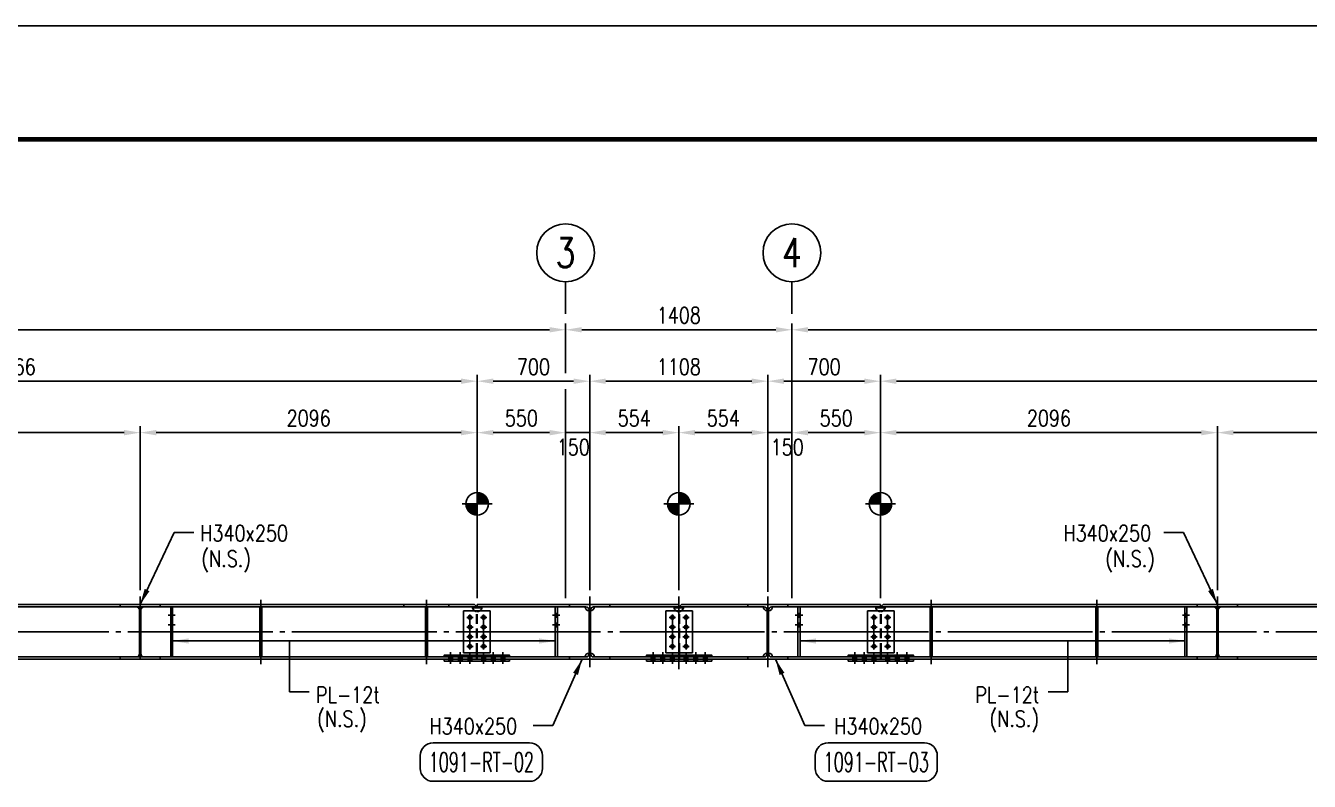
# Model space of a CAD drawing. Header units: millimetres. Extents: x 0 to 232280, y -26939 to 23794.
# Drawn here: x 207628 to 215612, y 19093 to 23794 of the extents above; entities that cross this region are included whole.
import ezdxf
from ezdxf.enums import TextEntityAlignment as Align

# ---------------------------------------------------------------- set-up
doc = ezdxf.new("R2010")
doc.units = ezdxf.units.MM
doc.header["$LTSCALE"] = 30
doc.linetypes.add('JNK-CENTER', pattern=[34, 30, -1.5, 1, -1.5])
doc.linetypes.add('JNK-HIDDEN', pattern=[3, 2, -1])
for name, color, linetype in [('CEN-R', 1, 'JNK-CENTER'), ('CON-C', 4, 'Continuous'), ('CON-G', 3, 'Continuous'), ('CON-W', 7, 'Continuous'), ('CON-Y', 2, 'Continuous'), ('CONT-Y', 2, 'Continuous'), ('Dim-W', 7, 'Continuous'), ('HID-Y', 2, 'JNK-HIDDEN'), ('STL-OBJT', 7, 'Continuous')]:
    doc.layers.add(name, color=color, linetype=linetype)
doc.styles.add('SIMPLEX', font='simplex.shx', dxfattribs={"width": 0.8})
doc.dimstyles.new('DIM40', dxfattribs={"dimscale": 40, "dimtxt": 2.5, "dimasz": 2.5, "dimexe": 1, "dimexo": 1, "dimgap": 1, "dimtad": 1, "dimdec": 0, "dimdsep": 46, "dimtxsty": 'SIMPLEX', "dimcen": 0, "dimclrd": 7, "dimclre": 7, "dimclrt": 2, "dimadec": 1, "dimazin": 2, "dimtfac": 1, "dimtdec": 0, "dimtix": 1, "dimtmove": 2, "dimatfit": 2, "dimfxl": 1, "dimtolj": 1, "dimtzin": 0, "dimarcsym": 1})

# ---------------------------------------------------------------- blocks, each defined once
blk = doc.blocks.new('TITLE')
at = {"color": 7}
blk.add_line((841, 594.85), (0, 594.85), dxfattribs=at)
at = {"color": 7, "const_width": 0.707}
blk.add_lwpolyline([(823.32, 577.17), (27.94, 577.17)], dxfattribs=at)
blk = doc.blocks.new('col-row')
at = {"layer": 'CON-Y'}
blk.add_line((-3, 0), (-8, 0), dxfattribs=at)
blk.add_circle((-12.5, 0), 4.5, dxfattribs=at)
at = {"layer": 'CON-C', "style": 'SIMPLEX', "width": 0.8}
blk.add_attdef('A', text='', height=4.5, dxfattribs=at).set_placement((-12.5, 0), align=Align.MIDDLE_CENTER)
blk = doc.blocks.new('FS-MARK')
h = blk.add_hatch(color=256)
edge = h.paths.add_edge_path()
edge.add_arc((0, 0), 1.75, 90, 180)
edge.add_line((-1.75, 0), (0, 0))
edge.add_line((0, 0), (0, 1.75))
h = blk.add_hatch(color=256)
edge = h.paths.add_edge_path()
edge.add_line((0, 0), (0, -1.75))
edge.add_arc((0, 0), 1.75, 270, 360)
edge.add_line((1.75, 0), (0, 0))
for p, q in [((0, 2.33), (0, -2.33)), ((2.33, 0), (-2.33, 0))]:
    blk.add_line(p, q)
blk.add_circle((0, 0), 1.75)
at = {"layer": 'CON-Y', "style": 'SIMPLEX', "width": 0.8}
blk.add_attdef('F.S.', (3.19, 1), '', height=2.5, dxfattribs=at)
blk = doc.blocks.new('*D2444')
at = {"layer": 'DEFPOINTS', "color": 0, "transparency": 16777216}
for p in [(204670.4, 21582.4), (204670.4, 20193), (210436.4, 20193)]:
    blk.add_point(p, dxfattribs=at)
at = {"layer": 'Dim-W', "color": 7, "linetype": 'ByBlock', "lineweight": -2, "transparency": 16777216}
for p, q in [((204670.4, 20233), (204670.4, 21622.4)), ((210336.4, 21582.4), (204770.4, 21582.4)), ((210436.4, 20233), (210436.4, 21622.4))]:
    blk.add_line(p, q, dxfattribs=at)
at = {"layer": 'Dim-W', "color": 7, "transparency": 16777216}
for points in [[(204770.4, 21599), (204770.4, 21565.7), (204670.4, 21582.4)], [(210336.4, 21599), (210336.4, 21565.7), (210436.4, 21582.4)]]:
    blk.add_solid(points, dxfattribs=at)
at = {"layer": 'Dim-W', "color": 2, "transparency": 16777216, "insert": (207553.4, 21672.4), "char_height": 100, "attachment_point": 5, "style": 'SIMPLEX'}
blk.add_mtext('\\A1;5766', dxfattribs=at)
blk = doc.blocks.new('*D2445')
at = {"layer": 'DEFPOINTS', "color": 0, "transparency": 16777216}
for p in [(201424.4, 21902.4), (201424.4, 20193), (210986.4, 20193)]:
    blk.add_point(p, dxfattribs=at)
at = {"layer": 'Dim-W', "color": 7, "linetype": 'ByBlock', "lineweight": -2, "transparency": 16777216}
for p, q in [((201424.4, 20233), (201424.4, 21942.4)), ((210886.4, 21902.4), (201524.4, 21902.4)), ((210986.4, 21632.4), (210986.4, 21942.4)), ((210986.4, 20233), (210986.4, 21532.4))]:
    blk.add_line(p, q, dxfattribs=at)
at = {"layer": 'Dim-W', "color": 7, "transparency": 16777216}
for points in [[(201524.4, 21919), (201524.4, 21885.7), (201424.4, 21902.4)], [(210886.4, 21919), (210886.4, 21885.7), (210986.4, 21902.4)]]:
    blk.add_solid(points, dxfattribs=at)
at = {"layer": 'Dim-W', "color": 2, "transparency": 16777216, "insert": (206205.4, 21992.4), "char_height": 100, "attachment_point": 5, "style": 'SIMPLEX'}
blk.add_mtext('\\A1;9562', dxfattribs=at)
blk = doc.blocks.new('*D2446')
at = {"layer": 'DEFPOINTS', "color": 0, "transparency": 16777216}
for p in [(210986.4, 21902.4), (210986.4, 20193), (212394.4, 20193)]:
    blk.add_point(p, dxfattribs=at)
at = {"layer": 'Dim-W', "color": 7, "linetype": 'ByBlock', "lineweight": -2, "transparency": 16777216}
for p, q in [((210986.4, 21632.4), (210986.4, 21942.4)), ((212294.4, 21902.4), (211086.4, 21902.4)), ((212394.4, 20233), (212394.4, 21942.4)), ((210986.4, 20233), (210986.4, 21532.4))]:
    blk.add_line(p, q, dxfattribs=at)
at = {"layer": 'Dim-W', "color": 7, "transparency": 16777216}
for points in [[(211086.4, 21919), (211086.4, 21885.7), (210986.4, 21902.4)], [(212294.4, 21919), (212294.4, 21885.7), (212394.4, 21902.4)]]:
    blk.add_solid(points, dxfattribs=at)
at = {"layer": 'Dim-W', "color": 2, "transparency": 16777216, "insert": (211690.4, 21992.4), "char_height": 100, "attachment_point": 5, "style": 'SIMPLEX'}
blk.add_mtext('\\A1;1408', dxfattribs=at)
blk = doc.blocks.new('*D2447')
at = {"layer": 'DEFPOINTS', "color": 0, "transparency": 16777216}
for p in [(211136.4, 21582.4), (211136.4, 20243), (212244.4, 20233)]:
    blk.add_point(p, dxfattribs=at)
at = {"layer": 'Dim-W', "color": 7, "linetype": 'ByBlock', "lineweight": -2, "transparency": 16777216}
for p, q in [((211136.4, 20283), (211136.4, 21622.4)), ((212144.4, 21582.4), (211236.4, 21582.4)), ((212244.4, 20273), (212244.4, 21622.4))]:
    blk.add_line(p, q, dxfattribs=at)
at = {"layer": 'Dim-W', "color": 7, "transparency": 16777216}
for points in [[(211236.4, 21599), (211236.4, 21565.7), (211136.4, 21582.4)], [(212144.4, 21599), (212144.4, 21565.7), (212244.4, 21582.4)]]:
    blk.add_solid(points, dxfattribs=at)
at = {"layer": 'Dim-W', "color": 2, "transparency": 16777216, "insert": (211690.4, 21672.4), "char_height": 100, "attachment_point": 5, "style": 'SIMPLEX'}
blk.add_mtext('\\A1;1108', dxfattribs=at)
blk = doc.blocks.new('*D2449')
at = {"layer": 'DEFPOINTS', "color": 0, "transparency": 16777216}
for p in [(211136.4, 21582.4), (211136.4, 20243), (210436.4, 20193)]:
    blk.add_point(p, dxfattribs=at)
at = {"layer": 'Dim-W', "color": 7, "linetype": 'ByBlock', "lineweight": -2, "transparency": 16777216}
for p, q in [((210436.4, 20233), (210436.4, 21622.4)), ((210536.4, 21582.4), (211036.4, 21582.4)), ((211136.4, 20283), (211136.4, 21622.4))]:
    blk.add_line(p, q, dxfattribs=at)
at = {"layer": 'Dim-W', "color": 7, "transparency": 16777216}
for points in [[(210536.4, 21599), (210536.4, 21565.7), (210436.4, 21582.4)], [(211036.4, 21599), (211036.4, 21565.7), (211136.4, 21582.4)]]:
    blk.add_solid(points, dxfattribs=at)
at = {"layer": 'Dim-W', "color": 2, "transparency": 16777216, "insert": (210786.4, 21672.4), "char_height": 100, "attachment_point": 5, "style": 'SIMPLEX'}
blk.add_mtext('\\A1;700', dxfattribs=at)
blk = doc.blocks.new('DUCT-TAG')
at = {"layer": 'CON-G'}
blk.add_lwpolyline([(-9.49, -1), (-9.49, 1, -0.414214), (-7.49, 3), (7.49, 3, -0.414214), (9.49, 1), (9.49, -1, -0.414214), (7.49, -3), (-7.49, -3, -0.414214)], format="xyb", close=True, dxfattribs=at)
at = {"layer": 'CON-G', "style": 'SIMPLEX', "width": 1.246304}
blk.add_attdef('NAME', text='', height=3, dxfattribs=at).set_placement((-8.19, -1.5), (8.19, -1.5), align=Align.FIT)
at = {"layer": 'CON-Y', "style": 'SIMPLEX'}
blk.add_attdef('ELEVATION', text='', height=2, dxfattribs=at).set_placement((0, -6.02), align=Align.CENTER)
blk = doc.blocks.new('A$C1D9C7FCA')
at = {"layer": 'CON-W'}
h = blk.add_hatch(color=256, dxfattribs=at)
h.paths.add_polyline_path([(40, 28.3), (40, 16.3), (28.5, 16.3), (28.5, 28.3)])
h.paths.add_polyline_path([(51.5, 28.3), (51.5, 16.3), (40, 16.3), (40, 28.3)])
h.paths.add_polyline_path([(51.5, 28.3), (40, 28.3), (40, 42.3), (51.5, 42.3)])
h.paths.add_polyline_path([(40, 28.3), (28.5, 28.3), (28.5, 42.3), (40, 42.3)])
h.paths.add_polyline_path([(40, 42.3), (28.5, 42.3), (28.5, 54.3), (40, 54.3)])
h.paths.add_polyline_path([(51.5, 42.3), (40, 42.3), (40, 54.3), (51.5, 54.3)])
h = blk.add_hatch(color=256, dxfattribs=at)
h.paths.add_polyline_path([(100, 28.3), (100, 16.3), (88.5, 16.3), (88.5, 28.3)])
h.paths.add_polyline_path([(111.5, 28.3), (111.5, 16.3), (100, 16.3), (100, 28.3)])
h.paths.add_polyline_path([(111.5, 28.3), (100, 28.3), (100, 42.3), (111.5, 42.3)])
h.paths.add_polyline_path([(100, 28.3), (88.5, 28.3), (88.5, 42.3), (100, 42.3)])
h.paths.add_polyline_path([(100, 42.3), (88.5, 42.3), (88.5, 54.3), (100, 54.3)])
h.paths.add_polyline_path([(111.5, 42.3), (100, 42.3), (100, 54.3), (111.5, 54.3)])
h = blk.add_hatch(color=256, dxfattribs=at)
h.paths.add_polyline_path([(160, 28.3), (160, 16.3), (148.5, 16.3), (148.5, 28.3)])
h.paths.add_polyline_path([(171.5, 28.3), (171.5, 16.3), (160, 16.3), (160, 28.3)])
h.paths.add_polyline_path([(171.5, 28.3), (160, 28.3), (160, 42.3), (171.5, 42.3)])
h.paths.add_polyline_path([(160, 28.3), (148.5, 28.3), (148.5, 42.3), (160, 42.3)])
h.paths.add_polyline_path([(160, 42.3), (148.5, 42.3), (148.5, 54.3), (160, 54.3)])
h.paths.add_polyline_path([(171.5, 42.3), (160, 42.3), (160, 54.3), (171.5, 54.3)])
h = blk.add_hatch(color=256, dxfattribs=at)
h.paths.add_polyline_path([(245, 28.3), (245, 16.3), (233.5, 16.3), (233.5, 28.3)])
h.paths.add_polyline_path([(256.5, 28.3), (256.5, 16.3), (245, 16.3), (245, 28.3)])
h.paths.add_polyline_path([(256.5, 28.3), (245, 28.3), (245, 42.3), (256.5, 42.3)])
h.paths.add_polyline_path([(245, 28.3), (233.5, 28.3), (233.5, 42.3), (245, 42.3)])
h.paths.add_polyline_path([(245, 42.3), (233.5, 42.3), (233.5, 54.3), (245, 54.3)])
h.paths.add_polyline_path([(256.5, 42.3), (245, 42.3), (245, 54.3), (256.5, 54.3)])
h = blk.add_hatch(color=256, dxfattribs=at)
h.paths.add_polyline_path([(305, 28.3), (305, 16.3), (293.5, 16.3), (293.5, 28.3)])
h.paths.add_polyline_path([(316.5, 28.3), (316.5, 16.3), (305, 16.3), (305, 28.3)])
h.paths.add_polyline_path([(316.5, 28.3), (305, 28.3), (305, 42.3), (316.5, 42.3)])
h.paths.add_polyline_path([(305, 28.3), (293.5, 28.3), (293.5, 42.3), (305, 42.3)])
h.paths.add_polyline_path([(305, 42.3), (293.5, 42.3), (293.5, 54.3), (305, 54.3)])
h.paths.add_polyline_path([(316.5, 42.3), (305, 42.3), (305, 54.3), (316.5, 54.3)])
h = blk.add_hatch(color=256, dxfattribs=at)
h.paths.add_polyline_path([(365, 28.3), (365, 16.3), (353.5, 16.3), (353.5, 28.3)])
h.paths.add_polyline_path([(376.5, 28.3), (376.5, 16.3), (365, 16.3), (365, 28.3)])
h.paths.add_polyline_path([(376.5, 28.3), (365, 28.3), (365, 42.3), (376.5, 42.3)])
h.paths.add_polyline_path([(365, 28.3), (353.5, 28.3), (353.5, 42.3), (365, 42.3)])
h.paths.add_polyline_path([(365, 42.3), (353.5, 42.3), (353.5, 54.3), (365, 54.3)])
h.paths.add_polyline_path([(376.5, 42.3), (365, 42.3), (365, 54.3), (376.5, 54.3)])
at = {"layer": 'CEN-R'}
for p, q in [((179.2, 288.3), (140.8, 288.3)), ((179.2, 288.3), (140.8, 288.3)), ((160, 307.4), (160, 89.1)), ((225.8, 288.3), (264.2, 288.3)), ((225.8, 288.3), (264.2, 288.3)), ((245, 307.4), (245, 89.1)), ((179.2, 228.3), (140.8, 228.3)), ((179.2, 168.3), (140.8, 168.3)), ((225.8, 228.3), (264.2, 228.3)), ((225.8, 168.3), (264.2, 168.3)), ((179.2, 108.3), (140.8, 108.3)), ((179.2, 108.3), (140.8, 108.3)), ((160, 127.4), (160, 89.1)), ((225.8, 108.3), (264.2, 108.3)), ((225.8, 108.3), (264.2, 108.3)), ((245, 127.4), (245, 89.1)), ((40, 71.7), (40, 0)), ((100, 71.7), (100, 0)), ((160, 71.7), (160, 0)), ((245, 71.7), (245, 0)), ((305, 71.7), (305, 0)), ((365, 71.7), (365, 0))]:
    blk.add_line(p, q, dxfattribs=at)
at = {"layer": 'CON-G'}
for p, q in [((120, 328.3), (285, 328.3)), ((120, 328.3), (120, 68.3)), ((175, 354.3), (175, 348.3)), ((175, 348.3), (225, 348.3)), ((200, 354.3), (200, 368.3)), ((205, 356.3), (217.4, 368.3)), ((205, 354.3), (205, 356.3)), ((225, 354.3), (225, 348.3)), ((285, 328.3), (285, 68.3)), ((120, 68.3), (285, 68.3)), ((200, 54.3), (200, 68.3)), ((205, 54.3), (205, 68.3))]:
    blk.add_line(p, q, dxfattribs=at)
for points in [[(0, 42.3), (405, 42.3), (405, 54.3), (0, 54.3)], [(0, 16.3), (405, 16.3), (405, 28.3), (0, 28.3)]]:
    blk.add_lwpolyline(points, close=True, dxfattribs=at)
for centre in [(160, 288.3), (160, 228.3), (245, 288.3), (245, 228.3), (160, 168.3), (245, 168.3), (160, 108.3), (245, 108.3)]:
    blk.add_circle(centre, 11.5, dxfattribs=at)
for start, end in [(180, 240.07357), (299.92643, 0)]:
    blk.add_arc((200, 354.3), 30, start, end, dxfattribs=at)
at = {"layer": 'HID-Y'}
for p, q in [((200, 68.3), (200, 324.3)), ((205, 68.3), (205, 324.7)), ((28.5, 54.3), (28.5, 16.3)), ((51.5, 54.3), (51.5, 16.3)), ((88.5, 54.3), (88.5, 16.3)), ((111.5, 54.3), (111.5, 16.3)), ((148.5, 54.3), (148.5, 16.3)), ((171.5, 54.3), (171.5, 16.3)), ((200, 28.3), (200, 54.3)), ((205, 28.3), (205, 54.3)), ((233.5, 54.3), (233.5, 16.3)), ((256.5, 54.3), (256.5, 16.3)), ((293.5, 54.3), (293.5, 16.3)), ((316.5, 54.3), (316.5, 16.3)), ((353.5, 54.3), (353.5, 16.3)), ((376.5, 54.3), (376.5, 16.3))]:
    blk.add_line(p, q, dxfattribs=at)
for start, end in [(240.07357, 270), (279.59407, 299.92643)]:
    blk.add_arc((200, 354.3), 30, start, end, dxfattribs=at)
blk = doc.blocks.new('*D2415')
at = {"layer": 'DEFPOINTS', "color": 0, "transparency": 16777216}
for p in [(204670.4, 21262.4), (208340.4, 21262.4), (208340.4, 20243)]:
    blk.add_point(p, dxfattribs=at)
at = {"layer": 'Dim-W', "color": 7, "linetype": 'ByBlock', "lineweight": -2, "transparency": 16777216}
for p, q in [((204770.4, 21262.4), (208240.4, 21262.4)), ((208340.4, 20283), (208340.4, 21302.4))]:
    blk.add_line(p, q, dxfattribs=at)
at = {"layer": 'Dim-W', "color": 7, "transparency": 16777216}
for points in [[(204770.4, 21279), (204770.4, 21245.7), (204670.4, 21262.4)], [(208240.4, 21279), (208240.4, 21245.7), (208340.4, 21262.4)]]:
    blk.add_solid(points, dxfattribs=at)
at = {"layer": 'Dim-W', "color": 2, "transparency": 16777216, "insert": (206505.4, 21352.4), "char_height": 100, "attachment_point": 5, "style": 'SIMPLEX'}
blk.add_mtext('\\A1;3670', dxfattribs=at)
blk = doc.blocks.new('*D2416')
at = {"layer": 'DEFPOINTS', "color": 0, "transparency": 16777216}
for p in [(208340.4, 21262.4), (210436.4, 21262.4), (210436.4, 21262.4)]:
    blk.add_point(p, dxfattribs=at)
at = {"layer": 'Dim-W', "color": 7, "linetype": 'ByBlock', "lineweight": -2, "transparency": 16777216}
blk.add_line((208440.4, 21262.4), (210336.4, 21262.4), dxfattribs=at)
at = {"layer": 'Dim-W', "color": 7, "transparency": 16777216}
for points in [[(208440.4, 21279), (208440.4, 21245.7), (208340.4, 21262.4)], [(210336.4, 21279), (210336.4, 21245.7), (210436.4, 21262.4)]]:
    blk.add_solid(points, dxfattribs=at)
at = {"layer": 'Dim-W', "color": 2, "transparency": 16777216, "insert": (209388.4, 21352.4), "char_height": 100, "attachment_point": 5, "style": 'SIMPLEX'}
blk.add_mtext('\\A1;2096', dxfattribs=at)
blk = doc.blocks.new('*D2417')
at = {"layer": 'DEFPOINTS', "color": 0, "transparency": 16777216}
for p in [(210436.4, 21262.4), (210986.4, 21262.4), (210986.4, 21262.4)]:
    blk.add_point(p, dxfattribs=at)
at = {"layer": 'Dim-W', "color": 7, "linetype": 'ByBlock', "lineweight": -2, "transparency": 16777216}
blk.add_line((210536.4, 21262.4), (210886.4, 21262.4), dxfattribs=at)
at = {"layer": 'Dim-W', "color": 7, "transparency": 16777216}
for points in [[(210536.4, 21279), (210536.4, 21245.7), (210436.4, 21262.4)], [(210886.4, 21279), (210886.4, 21245.7), (210986.4, 21262.4)]]:
    blk.add_solid(points, dxfattribs=at)
at = {"layer": 'Dim-W', "color": 2, "transparency": 16777216, "insert": (210711.4, 21352.4), "char_height": 100, "attachment_point": 5, "style": 'SIMPLEX'}
blk.add_mtext('\\A1;550', dxfattribs=at)
blk = doc.blocks.new('A$C3CA24AEC')
at = {"layer": 'CEN-R'}
blk.add_line((6, 400), (6, 0), dxfattribs=at)
at = {"layer": 'CON-G'}
for p, q in [((0, 356), (0, 44)), ((12, 356), (12, 44))]:
    blk.add_line(p, q, dxfattribs=at)
blk = doc.blocks.new('*D2435')
at = {"layer": 'DEFPOINTS', "color": 0, "transparency": 16777216}
for p in [(218710.4, 21582.4), (212944.4, 20193), (218710.4, 20193)]:
    blk.add_point(p, dxfattribs=at)
at = {"layer": 'Dim-W', "color": 7, "linetype": 'ByBlock', "lineweight": -2, "transparency": 16777216}
for p, q in [((212944.4, 20233), (212944.4, 21622.4)), ((213044.4, 21582.4), (218610.4, 21582.4)), ((218710.4, 20233), (218710.4, 21622.4))]:
    blk.add_line(p, q, dxfattribs=at)
at = {"layer": 'Dim-W', "color": 7, "transparency": 16777216}
for points in [[(213044.4, 21599), (213044.4, 21565.7), (212944.4, 21582.4)], [(218610.4, 21599), (218610.4, 21565.7), (218710.4, 21582.4)]]:
    blk.add_solid(points, dxfattribs=at)
at = {"layer": 'Dim-W', "color": 2, "transparency": 16777216, "insert": (215827.4, 21672.4), "char_height": 100, "attachment_point": 5, "style": 'SIMPLEX'}
blk.add_mtext('\\A1;5766', dxfattribs=at)
blk = doc.blocks.new('*D2437')
at = {"layer": 'DEFPOINTS', "color": 0, "transparency": 16777216}
for p in [(212244.4, 21582.4), (212244.4, 20243), (212944.4, 20193)]:
    blk.add_point(p, dxfattribs=at)
at = {"layer": 'Dim-W', "color": 7, "linetype": 'ByBlock', "lineweight": -2, "transparency": 16777216}
for p, q in [((212244.4, 20283), (212244.4, 21622.4)), ((212844.4, 21582.4), (212344.4, 21582.4)), ((212944.4, 20233), (212944.4, 21622.4))]:
    blk.add_line(p, q, dxfattribs=at)
at = {"layer": 'Dim-W', "color": 7, "transparency": 16777216}
for points in [[(212344.4, 21599), (212344.4, 21565.7), (212244.4, 21582.4)], [(212844.4, 21599), (212844.4, 21565.7), (212944.4, 21582.4)]]:
    blk.add_solid(points, dxfattribs=at)
at = {"layer": 'Dim-W', "color": 2, "transparency": 16777216, "insert": (212594.4, 21672.4), "char_height": 100, "attachment_point": 5, "style": 'SIMPLEX'}
blk.add_mtext('\\A1;700', dxfattribs=at)
blk = doc.blocks.new('*D2404')
at = {"layer": 'DEFPOINTS', "color": 0, "transparency": 16777216}
for p in [(215040.4, 21262.4), (218710.4, 21262.4), (215040.4, 20243)]:
    blk.add_point(p, dxfattribs=at)
at = {"layer": 'Dim-W', "color": 7, "linetype": 'ByBlock', "lineweight": -2, "transparency": 16777216}
for p, q in [((215040.4, 20283), (215040.4, 21302.4)), ((218610.4, 21262.4), (215140.4, 21262.4))]:
    blk.add_line(p, q, dxfattribs=at)
at = {"layer": 'Dim-W', "color": 7, "transparency": 16777216}
for points in [[(215140.4, 21279), (215140.4, 21245.7), (215040.4, 21262.4)], [(218610.4, 21279), (218610.4, 21245.7), (218710.4, 21262.4)]]:
    blk.add_solid(points, dxfattribs=at)
at = {"layer": 'Dim-W', "color": 2, "transparency": 16777216, "insert": (216875.4, 21352.4), "char_height": 100, "attachment_point": 5, "style": 'SIMPLEX'}
blk.add_mtext('\\A1;3670', dxfattribs=at)
blk = doc.blocks.new('*D2405')
at = {"layer": 'DEFPOINTS', "color": 0, "transparency": 16777216}
for p in [(212944.4, 21262.4), (212944.4, 21262.4), (215040.4, 21262.4)]:
    blk.add_point(p, dxfattribs=at)
at = {"layer": 'Dim-W', "color": 7, "linetype": 'ByBlock', "lineweight": -2, "transparency": 16777216}
blk.add_line((214940.4, 21262.4), (213044.4, 21262.4), dxfattribs=at)
at = {"layer": 'Dim-W', "color": 7, "transparency": 16777216}
for points in [[(213044.4, 21279), (213044.4, 21245.7), (212944.4, 21262.4)], [(214940.4, 21279), (214940.4, 21245.7), (215040.4, 21262.4)]]:
    blk.add_solid(points, dxfattribs=at)
at = {"layer": 'Dim-W', "color": 2, "transparency": 16777216, "insert": (213992.4, 21352.4), "char_height": 100, "attachment_point": 5, "style": 'SIMPLEX'}
blk.add_mtext('\\A1;2096', dxfattribs=at)
blk = doc.blocks.new('*D2406')
at = {"layer": 'DEFPOINTS', "color": 0, "transparency": 16777216}
for p in [(212394.4, 21262.4), (212394.4, 21262.4), (212944.4, 21262.4)]:
    blk.add_point(p, dxfattribs=at)
at = {"layer": 'Dim-W', "color": 7, "linetype": 'ByBlock', "lineweight": -2, "transparency": 16777216}
blk.add_line((212844.4, 21262.4), (212494.4, 21262.4), dxfattribs=at)
at = {"layer": 'Dim-W', "color": 7, "transparency": 16777216}
for points in [[(212494.4, 21279), (212494.4, 21245.7), (212394.4, 21262.4)], [(212844.4, 21279), (212844.4, 21245.7), (212944.4, 21262.4)]]:
    blk.add_solid(points, dxfattribs=at)
at = {"layer": 'Dim-W', "color": 2, "transparency": 16777216, "insert": (212669.4, 21352.4), "char_height": 100, "attachment_point": 5, "style": 'SIMPLEX'}
blk.add_mtext('\\A1;550', dxfattribs=at)
blk = doc.blocks.new('*D2407')
at = {"layer": 'DEFPOINTS', "color": 0, "transparency": 16777216}
for p in [(212244.4, 21262.4), (212244.4, 21262.4), (212394.4, 21262.4)]:
    blk.add_point(p, dxfattribs=at)
at = {"layer": 'Dim-W', "color": 7, "linetype": 'ByBlock', "lineweight": -2, "transparency": 16777216}
for p, q in [((212144.4, 21262.4), (212044.4, 21262.4)), ((212394.4, 21262.4), (212244.4, 21262.4)), ((212494.4, 21262.4), (212594.4, 21262.4))]:
    blk.add_line(p, q, dxfattribs=at)
at = {"layer": 'Dim-W', "color": 7, "transparency": 16777216}
for points in [[(212144.4, 21279), (212144.4, 21245.7), (212244.4, 21262.4)], [(212494.4, 21279), (212494.4, 21245.7), (212394.4, 21262.4)]]:
    blk.add_solid(points, dxfattribs=at)
at = {"layer": 'Dim-W', "color": 2, "transparency": 16777216, "insert": (212364.7, 21172.3), "char_height": 100, "attachment_point": 5, "style": 'SIMPLEX'}
blk.add_mtext('\\A1;150', dxfattribs=at)
blk = doc.blocks.new('*D2408')
at = {"layer": 'DEFPOINTS', "color": 0, "transparency": 16777216}
for p in [(211690.4, 21262.4), (212244.4, 21262.4), (211690.4, 20243)]:
    blk.add_point(p, dxfattribs=at)
at = {"layer": 'Dim-W', "color": 7, "linetype": 'ByBlock', "lineweight": -2, "transparency": 16777216}
for p, q in [((211690.4, 20283), (211690.4, 21302.4)), ((212144.4, 21262.4), (211790.4, 21262.4))]:
    blk.add_line(p, q, dxfattribs=at)
at = {"layer": 'Dim-W', "color": 7, "transparency": 16777216}
for points in [[(211790.4, 21279), (211790.4, 21245.7), (211690.4, 21262.4)], [(212144.4, 21279), (212144.4, 21245.7), (212244.4, 21262.4)]]:
    blk.add_solid(points, dxfattribs=at)
at = {"layer": 'Dim-W', "color": 2, "transparency": 16777216, "insert": (211967.4, 21352.4), "char_height": 100, "attachment_point": 5, "style": 'SIMPLEX'}
blk.add_mtext('\\A1;554', dxfattribs=at)
blk = doc.blocks.new('*D2409')
at = {"layer": 'DEFPOINTS', "color": 0, "transparency": 16777216}
for p in [(211136.4, 21262.4), (211136.4, 21262.4), (211690.4, 21262.4)]:
    blk.add_point(p, dxfattribs=at)
at = {"layer": 'Dim-W', "color": 7, "linetype": 'ByBlock', "lineweight": -2, "transparency": 16777216}
blk.add_line((211590.4, 21262.4), (211236.4, 21262.4), dxfattribs=at)
at = {"layer": 'Dim-W', "color": 7, "transparency": 16777216}
for points in [[(211236.4, 21279), (211236.4, 21245.7), (211136.4, 21262.4)], [(211590.4, 21279), (211590.4, 21245.7), (211690.4, 21262.4)]]:
    blk.add_solid(points, dxfattribs=at)
at = {"layer": 'Dim-W', "color": 2, "transparency": 16777216, "insert": (211413.4, 21352.4), "char_height": 100, "attachment_point": 5, "style": 'SIMPLEX'}
blk.add_mtext('\\A1;554', dxfattribs=at)
blk = doc.blocks.new('*D2410')
at = {"layer": 'DEFPOINTS', "color": 0, "transparency": 16777216}
for p in [(210986.4, 21262.4), (211136.4, 21262.4), (211136.4, 21262.4)]:
    blk.add_point(p, dxfattribs=at)
at = {"layer": 'Dim-W', "color": 7, "linetype": 'ByBlock', "lineweight": -2, "transparency": 16777216}
for p, q in [((210886.4, 21262.4), (210786.4, 21262.4)), ((210986.4, 21262.4), (211136.4, 21262.4)), ((211236.4, 21262.4), (211336.4, 21262.4))]:
    blk.add_line(p, q, dxfattribs=at)
at = {"layer": 'Dim-W', "color": 7, "transparency": 16777216}
for points in [[(210886.4, 21279), (210886.4, 21245.7), (210986.4, 21262.4)], [(211236.4, 21279), (211236.4, 21245.7), (211136.4, 21262.4)]]:
    blk.add_solid(points, dxfattribs=at)
at = {"layer": 'Dim-W', "color": 2, "transparency": 16777216, "insert": (211034.4, 21172.3), "char_height": 100, "attachment_point": 5, "style": 'SIMPLEX'}
blk.add_mtext('\\A1;150', dxfattribs=at)
blk = doc.blocks.new('*D2433')
at = {"layer": 'DEFPOINTS', "color": 0, "transparency": 16777216}
for p in [(221956.4, 21902.4), (212394.4, 20193), (221956.4, 20193)]:
    blk.add_point(p, dxfattribs=at)
at = {"layer": 'Dim-W', "color": 7, "linetype": 'ByBlock', "lineweight": -2, "transparency": 16777216}
for p, q in [((212394.4, 20233), (212394.4, 21942.4)), ((212494.4, 21902.4), (221856.4, 21902.4)), ((221956.4, 20233), (221956.4, 21942.4))]:
    blk.add_line(p, q, dxfattribs=at)
at = {"layer": 'Dim-W', "color": 7, "transparency": 16777216}
for points in [[(212494.4, 21919), (212494.4, 21885.7), (212394.4, 21902.4)], [(221856.4, 21919), (221856.4, 21885.7), (221956.4, 21902.4)]]:
    blk.add_solid(points, dxfattribs=at)
at = {"layer": 'Dim-W', "color": 2, "transparency": 16777216, "insert": (217175.4, 21992.4), "char_height": 100, "attachment_point": 5, "style": 'SIMPLEX'}
blk.add_mtext('\\A1;9562', dxfattribs=at)

msp = doc.modelspace()

# ---------------------------------------------------------------- linework, layer by layer
at = {"layer": 'CEN-R'}
for p, q in [((208340.36, 20242.99), (208340.36, 19852.99)), ((211136.36, 20242.99), (211136.36, 19802.99)), ((211690.36, 20242.99), (211690.36, 19790.99)), ((212244.36, 20242.99), (212244.36, 19802.99)), ((215040.36, 20242.99), (215040.36, 19852.99)), ((208513.41, 20125.99), (208556.99, 20125.99)), ((210904.11, 20125.99), (210950.68, 20125.99)), ((212461.61, 20125.99), (212415.03, 20125.99)), ((214867.3, 20125.99), (214823.73, 20125.99)), ((208513.41, 20065.99), (208556.99, 20065.99)), ((210904.11, 20065.99), (210950.68, 20065.99)), ((212461.61, 20065.99), (212415.03, 20065.99)), ((214867.3, 20065.99), (214823.73, 20065.99)), ((201124.36, 20022.99), (222256.36, 20022.99))]:
    msp.add_line(p, q, dxfattribs=at)
at = {"layer": 'CON-G'}
for p, q in [((211011.36, 20178.99), (203802.36, 20178.99)), ((210418.93, 20192.99), (204687.78, 20192.99)), ((209980.36, 20192.99), (209980.36, 20178.99)), ((210260.36, 20192.99), (210260.36, 20178.99)), ((211011.36, 20192.99), (210436.36, 20192.99)), ((211690.36, 20192.99), (211261.36, 20192.99)), ((212119.36, 20178.99), (211261.36, 20178.99)), ((212119.36, 20192.99), (211707.78, 20192.99)), ((212369.36, 20192.99), (212944.36, 20192.99)), ((212369.36, 20178.99), (219578.36, 20178.99)), ((212961.78, 20192.99), (218692.93, 20192.99)), ((211011.36, 19866.99), (203802.36, 19866.99)), ((211011.36, 19852.99), (203802.36, 19852.99)), ((212119.36, 19866.99), (211261.36, 19866.99)), ((212119.36, 19852.99), (211261.36, 19852.99)), ((212369.36, 19866.99), (219578.36, 19866.99)), ((212369.36, 19852.99), (219578.36, 19852.99))]:
    msp.add_line(p, q, dxfattribs=at)
for points in [[(208215.36, 19852.99), (208215.36, 19866.99), (208315.86, 19866.99, 0.4142136), (208335.86, 19886.99), (208335.86, 20158.99, 0.4142136), (208315.86, 20178.99), (208215.36, 20178.99), (208215.36, 20192.99), (208465.36, 20192.99), (208465.36, 20178.99), (208364.86, 20178.99, 0.4142136), (208344.86, 20158.99), (208344.86, 19886.99, 0.4142136), (208364.86, 19866.99), (208465.36, 19866.99), (208465.36, 19852.99)], [(211011.36, 19852.99), (211011.36, 19866.99), (211111.86, 19866.99, 0.4142136), (211131.86, 19886.99), (211131.86, 20158.99, 0.4142136), (211111.86, 20178.99), (211011.36, 20178.99), (211011.36, 20192.99), (211261.36, 20192.99), (211261.36, 20178.99), (211160.86, 20178.99, 0.4142136), (211140.86, 20158.99), (211140.86, 19886.99, 0.4142136), (211160.86, 19866.99), (211261.36, 19866.99), (211261.36, 19852.99)], [(212369.36, 19852.99), (212369.36, 19866.99), (212268.86, 19866.99, -0.4142136), (212248.86, 19886.99), (212248.86, 20158.99, -0.4142136), (212268.86, 20178.99), (212369.36, 20178.99), (212369.36, 20192.99), (212119.36, 20192.99), (212119.36, 20178.99), (212219.86, 20178.99, -0.4142136), (212239.86, 20158.99), (212239.86, 19886.99, -0.4142136), (212219.86, 19866.99), (212119.36, 19866.99), (212119.36, 19852.99)], [(215165.36, 19852.99), (215165.36, 19866.99), (215064.86, 19866.99, -0.4142136), (215044.86, 19886.99), (215044.86, 20158.99, -0.4142136), (215064.86, 20178.99), (215165.36, 20178.99), (215165.36, 20192.99), (214915.36, 20192.99), (214915.36, 20178.99), (215015.86, 20178.99, -0.4142136), (215035.86, 20158.99), (215035.86, 19886.99, -0.4142136), (215015.86, 19866.99), (214915.36, 19866.99), (214915.36, 19852.99)]]:
    msp.add_lwpolyline(points, format="xyb", close=True, dxfattribs=at)
for points in [[(208542.23, 20178.99), (208530.23, 20178.99), (208530.23, 19866.99), (208542.23, 19866.99)], [(210920.92, 20178.99), (210935.92, 20178.99), (210935.92, 19866.99), (210920.92, 19866.99)], [(212444.79, 20178.99), (212429.79, 20178.99), (212429.79, 19866.99), (212444.79, 19866.99)], [(214838.49, 20178.99), (214850.49, 20178.99), (214850.49, 19866.99), (214838.49, 19866.99)]]:
    msp.add_lwpolyline(points, close=True, dxfattribs=at)
for centre, start, end in [((211131.86, 20179.99), 182.292443, 270.00002), ((211140.86, 20179.99), 269.99998, 357.707557), ((212239.86, 20179.99), 182.292443, 270.00002), ((212248.86, 20179.99), 269.99998, 357.707557), ((211131.86, 19865.99), 89.99998, 177.707557), ((211140.86, 19865.99), 2.292443, 90.00002), ((212239.86, 19865.99), 89.99998, 177.707557), ((212248.86, 19865.99), 2.292443, 90.00002)]:
    msp.add_arc(centre, 25, start, end, dxfattribs=at)
at = {"layer": 'CON-W', "const_width": 23}
for points in [[(208530.23, 20125.99), (208542.23, 20125.99)], [(210920.92, 20125.99), (210935.92, 20125.99)], [(212444.79, 20125.99), (212429.79, 20125.99)], [(214850.49, 20125.99), (214838.49, 20125.99)], [(208530.23, 20065.99), (208542.23, 20065.99)], [(210920.92, 20065.99), (210935.92, 20065.99)], [(212444.79, 20065.99), (212429.79, 20065.99)], [(214850.49, 20065.99), (214838.49, 20065.99)]]:
    msp.add_lwpolyline(points, dxfattribs=at)
at = {"layer": 'HID-Y'}
for p, q in [((208530.23, 20137.49), (208542.23, 20137.49)), ((210920.92, 20137.49), (210935.92, 20137.49)), ((212444.79, 20137.49), (212429.79, 20137.49)), ((214850.49, 20137.49), (214838.49, 20137.49)), ((208530.23, 20114.49), (208542.23, 20114.49)), ((208530.23, 20077.49), (208542.23, 20077.49)), ((208530.23, 20054.49), (208542.23, 20054.49)), ((210920.92, 20114.49), (210935.92, 20114.49)), ((210920.92, 20077.49), (210935.92, 20077.49)), ((210920.92, 20054.49), (210935.92, 20054.49)), ((212444.79, 20114.49), (212429.79, 20114.49)), ((212444.79, 20077.49), (212429.79, 20077.49)), ((212444.79, 20054.49), (212429.79, 20054.49)), ((214850.49, 20114.49), (214838.49, 20114.49)), ((214850.49, 20077.49), (214838.49, 20077.49)), ((214850.49, 20054.49), (214838.49, 20054.49))]:
    msp.add_line(p, q, dxfattribs=at)
at = {"layer": 'STL-OBJT'}
for p, q in [((209269.63, 19966.3), (209269.63, 19649.18)), ((214111.09, 19966.3), (214111.09, 19649.18)), ((209269.63, 19649.18), (209392.17, 19649.18)), ((214111.09, 19649.18), (213988.54, 19649.18))]:
    msp.add_line(p, q, dxfattribs=at)

# ---------------------------------------------------------------- block references
at = {"linetype": 'ByBlock', "xscale": 39.99999999599994, "yscale": 39.99999999599994, "zscale": 39.99999999599994}
msp.add_blockref('TITLE', (198639.93, 0), dxfattribs=at)
at = {"layer": 'CON-G'}
for p in [(209084.36, 19822.99), (210114.36, 19822.99)]:
    msp.add_blockref('A$C3CA24AEC', p, dxfattribs=at)
at = {"layer": 'CON-G', "xscale": -1}
for p in [(213266.36, 19822.99), (214296.36, 19822.99)]:
    msp.add_blockref('A$C3CA24AEC', p, dxfattribs=at)
at = {"layer": 'CON-W', "yscale": 40, "zscale": 40}
for p, xscale in [((210436.36, 20819.06), -40), ((211690.36, 20819.06), -40), ((212944.36, 20819.06), 40)]:
    msp.add_blockref('FS-MARK', p, dxfattribs=dict(at, xscale=xscale))
at = {"layer": 'CONT-Y'}
ref = msp.add_blockref('col-row', (210986.36, 21881.37), dxfattribs=dict(at, xscale=-40, yscale=40, zscale=40, rotation=90))
ref.add_attrib('A', '3', dxfattribs={"layer": 'CON-C', "height": 180, "style": 'SIMPLEX', "width": 0.8}).set_placement((210986.36, 22381.37), align=Align.MIDDLE_CENTER)
ref = msp.add_blockref('col-row', (212394.36, 21881.37), dxfattribs=dict(at, xscale=-40, yscale=40, zscale=40, rotation=90))
ref.add_attrib('A', '4', dxfattribs={"layer": 'CON-C', "height": 180, "style": 'SIMPLEX', "width": 0.8}).set_placement((212394.36, 22381.37), align=Align.MIDDLE_CENTER)
at = {"layer": 'Dim-W', "xscale": -1}
msp.add_blockref('A$C1D9C7FCA', (210636.36, 19824.72), dxfattribs=at)
at = {"layer": 'Dim-W'}
for p in [(211490.36, 19824.72), (212744.36, 19824.72)]:
    msp.add_blockref('A$C1D9C7FCA', p, dxfattribs=at)
at = {"layer": 'STL-OBJT'}
ref = msp.add_blockref('DUCT-TAG', (210462.1, 19213.27), dxfattribs=dict(at, xscale=40, yscale=40, zscale=40))
ref.add_attrib('NAME', '1091-RT-02', dxfattribs={"layer": 'CON-G', "height": 120, "style": 'SIMPLEX', "width": 0.58203}).set_placement((210134.5, 19153.27), (210789.7, 19153.27), align=Align.FIT)
ref = msp.add_blockref('DUCT-TAG', (212918.62, 19213.27), dxfattribs=dict(at, xscale=-40, yscale=40, zscale=40))
ref.add_attrib('NAME', '1091-RT-03', dxfattribs={"layer": 'CON-G', "height": 120, "style": 'SIMPLEX', "width": 0.58203}).set_placement((212591.02, 19153.27), (213246.22, 19153.27), align=Align.FIT)

# ---------------------------------------------------------------- texts
at = {"layer": 'CON-Y', "style": 'SIMPLEX', "width": 0.8}
for s, p in [('H340x250', (208714.62, 20586.67)), ('H340x250', (214083.24, 20586.67)), ('(N.S.)', (208720.87, 20428.32)), ('(N.S.)', (214343.66, 20428.32)), ('PL-12t', (209433.71, 19580.62)), ('PL-12t', (213535.57, 19580.62)), ('(N.S.)', (209441.47, 19432.68)), ('H340x250', (210139.97, 19385.77)), ('H340x250', (212657.89, 19385.77)), ('(N.S.)', (213623.06, 19432.68))]:
    msp.add_text(s, height=100, dxfattribs=at).set_placement(p)

# ---------------------------------------------------------------- dimensions: what is measured, and where the dimension line sits
at = {"layer": 'Dim-W'}
for base, p1, p2, picture, middle in [((201424.36, 21902.38), (210986.36, 20192.99), (201424.36, 20192.99), '*D2445', (206205.36, 21992.38)), ((210986.36, 21902.38), (212394.36, 20192.99), (210986.36, 20192.99), '*D2446', (211690.36, 21992.38)), ((211136.36, 21582.38), (210436.36, 20192.99), (211136.36, 20242.99), '*D2449', (210786.36, 21672.38)), ((211136.36, 21582.38), (212244.36, 20232.99), (211136.36, 20242.99), '*D2447', (211690.36, 21672.38)), ((218710.36, 21582.38), (212944.36, 20192.99), (218710.36, 20192.99), '*D2435', (215827.36, 21672.38)), ((212394.36, 21262.38), (212944.36, 21262.38), (212394.36, 21262.38), '*D2406', (212669.36, 21352.38)), ((212944.36, 21262.38), (215040.36, 21262.38), (212944.36, 21262.38), '*D2405', (213992.36, 21352.38)), ((215040.36, 21262.38), (218710.36, 21262.38), (215040.36, 20242.99), '*D2404', (216875.36, 21352.38))]:
    dim = msp.add_linear_dim(base=base, p1=p1, p2=p2, angle=180, dimstyle='DIM40', dxfattribs=at)
    dim.commit()
    dim.dimension.update_dxf_attribs({"geometry": picture, "text_midpoint": middle})
for base, p1, p2, picture, middle in [((221956.36, 21902.38), (212394.36, 20192.99), (221956.36, 20192.99), '*D2433', (217175.36, 21992.38)), ((204670.36, 21582.38), (210436.36, 20192.99), (204670.36, 20192.99), '*D2444', (207553.36, 21672.38)), ((212244.36, 21582.38), (212944.36, 20192.99), (212244.36, 20242.99), '*D2437', (212594.36, 21672.38)), ((208340.36, 21262.38), (204670.36, 21262.38), (208340.36, 20242.99), '*D2415', (206505.36, 21352.38)), ((210436.36, 21262.38), (208340.36, 21262.38), (210436.36, 21262.38), '*D2416', (209388.36, 21352.38)), ((210986.36, 21262.38), (210436.36, 21262.38), (210986.36, 21262.38), '*D2417', (210711.36, 21352.38)), ((211136.36, 21262.38), (211690.36, 21262.38), (211136.36, 21262.38), '*D2409', (211413.36, 21352.38)), ((211690.36, 21262.38), (212244.36, 21262.38), (211690.36, 20242.99), '*D2408', (211967.36, 21352.38))]:
    dim = msp.add_linear_dim(base=base, p1=p1, p2=p2, dimstyle='DIM40', dxfattribs=at)
    dim.commit()
    dim.dimension.update_dxf_attribs({"geometry": picture, "text_midpoint": middle})
dim = msp.add_linear_dim(base=(211136.36, 21262.38), p1=(210986.36, 21262.38), p2=(211136.36, 21262.38), dimstyle='DIM40', dxfattribs=at)
dim.commit()
dim.dimension.update_dxf_attribs({"geometry": '*D2410', "text_midpoint": (211034.43, 21172.28), "dimtype": 160})
dim = msp.add_linear_dim(base=(212244.36, 21262.38), p1=(212394.36, 21262.38), p2=(212244.36, 21262.38), angle=180, dimstyle='DIM40', dxfattribs=at)
dim.commit()
dim.dimension.update_dxf_attribs({"geometry": '*D2407', "text_midpoint": (212364.74, 21172.28), "dimtype": 160})

# ---------------------------------------------------------------- leaders
at = {"layer": 'STL-OBJT'}
for points in [[(208340.36, 20192.99), (208552.02, 20642.13), (208673.87, 20642.13)], [(215040.36, 20192.99), (214828.69, 20642.13), (214706.85, 20642.13)], [(211088.88, 19852.99), (210906.36, 19441.22), (210784.52, 19441.22)], [(212291.83, 19852.99), (212474.35, 19441.22), (212596.2, 19441.22)]]:
    msp.add_leader(points, dimstyle='DIM40', dxfattribs=at)
for points in [[(208542.23, 19966.3), (209269.63, 19966.3)], [(210920.92, 19966.3), (209269.63, 19966.3)], [(212444.79, 19966.3), (214111.09, 19966.3)], [(214838.49, 19966.3), (214111.09, 19966.3)]]:
    msp.add_leader(points, dimstyle='DIM40', override={"dimgap": 1, "dimtad": 0, "dimfxl": 0.18, "dimtfill": 1}, dxfattribs=at)

doc.saveas('drawing.dxf')
